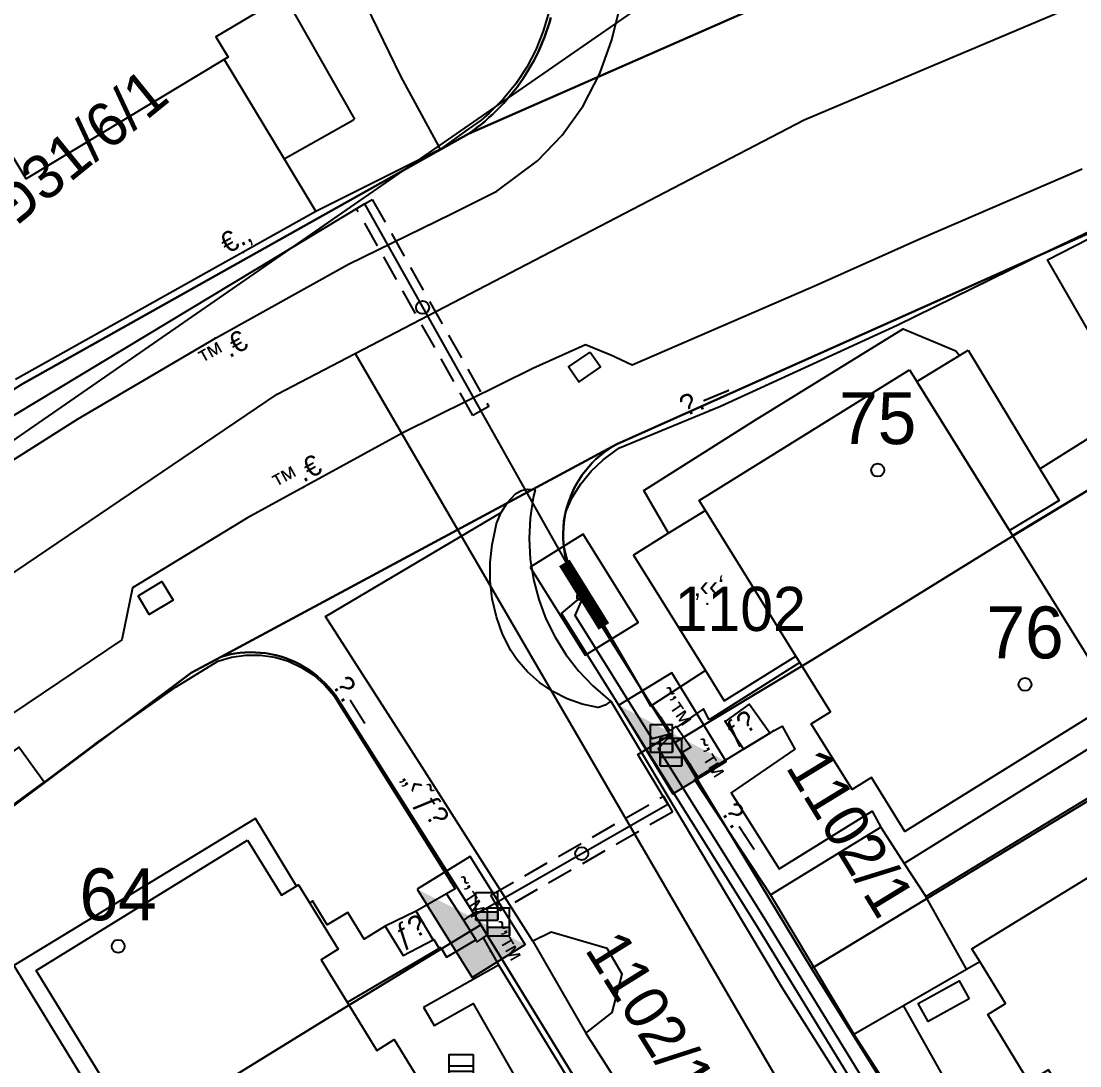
# Model space of a CAD drawing. Header units: metres. Extents: x 218299 to 220222, y 572714 to 574340.
# Drawn here: x 218980.35 to 219021.11, y 573298.95 to 573339.17 of the extents above; entities that cross this region are included whole.
import ezdxf
from ezdxf.enums import TextEntityAlignment as Align

# ---------------------------------------------------------------- set-up
doc = ezdxf.new("R2010")
doc.units = ezdxf.units.M
doc.header["$MEASUREMENT"] = 0
doc.linetypes.add('DASH15', pattern=[1.5, 1, -0.5])
for name, color, linetype in [('1602', 44, 'Continuous'), ('1603', 44, 'Continuous'), ('6011', 10, 'Continuous'), ('6091', 102, 'CABLEUNDEXIST03'), ('6151', 102, 'CABLEUNDEXIST03'), ('6241', 7, 'Continuous'), ('6261', 7, 'Continuous'), ('6701', 7, 'DASH15'), ('6916', 7, 'Continuous'), ('A_POINTS', 2, 'Continuous'), ('M2200', 253, 'Continuous'), ('M2207', 253, 'Continuous'), ('M2211', 253, 'Continuous'), ('M2401', 7, 'Continuous'), ('M2404', 7, 'Continuous'), ('M2407', 253, 'Continuous'), ('M2408', 253, 'Continuous'), ('M2412', 253, 'Continuous'), ('M2420', 253, 'Continuous'), ('M2601', 253, 'Continuous'), ('M2602', 253, 'Continuous'), ('M2605', 253, 'Continuous'), ('M2612', 253, 'Continuous'), ('M5203', 253, 'Continuous'), ('M5235', 253, 'Continuous'), ('M5250', 253, 'Continuous')]:
    doc.layers.add(name, color=color, linetype=linetype)
doc.styles.add('HEBTXT', font='HEBTXT')
doc.styles.add('MAVAT_HEBTXT', font='HEBTXT')
doc.linetypes.add('CABLEUNDEXIST03', pattern='A,3.5,[222,elecad.shx,S=0.01,R=0,X=0,Y=0],1.5', length=5)

# ---------------------------------------------------------------- blocks, each defined once
blk = doc.blocks.new('6261')
blk.add_lwpolyline([(-2, -1.2), (2, -1.2), (2, 1.2), (-2, 1.2)], close=True)
at = {"color": 0}
blk.add_solid([(2, 1.2), (-2, -1.2), (2, -1.2)], dxfattribs=at)
at = {"color": 0, "style": 'HEBTXT'}
blk.add_attdef('PIL_NAME', (2.689, 2.418), '', height=1.7, dxfattribs=at)
at = {"style": 'HEBTXT'}
blk.add_attdef('CAMUT_MONIM', (2.489, 0.218), '', height=1.7, dxfattribs=at)
at = {"color": 0, "style": 'HEBTXT', "flags": 1}
for tag, p in [('TYPE', (2.585, -1.773)), ('MAP_TYPE', (2.689, -3.782))]:
    blk.add_attdef(tag, p, '', height=1.7, dxfattribs=at)
blk = doc.blocks.new('6241')
at = {"color": 0}
blk.add_lwpolyline([(-2, -1.2), (2, -1.2), (2, 1.2), (-2, 1.2)], close=True, dxfattribs=at)
blk.add_lwpolyline([(-2, -1.2), (2, -1.2), (2, 1.2), (-2, 1.2)], close=True, dxfattribs=at)
at = {"color": 0, "const_width": 0.48}
blk.add_lwpolyline([(-1.44, 0), (1.44, 0)], dxfattribs=at)
blk.add_lwpolyline([(-1.44, 0), (1.44, 0)], dxfattribs=at)
at = {"color": 0, "style": 'HEBTXT'}
blk.add_attdef('PIL_NAME', (2.42, 1.776), '', height=1.7, dxfattribs=at)
at = {"color": 0, "style": 'HEBTXT', "flags": 1}
for tag, p in [('TYPE', (2.43, -0.61)), ('MAP_TYPE', (2.423, -2.677))]:
    blk.add_attdef(tag, p, '', height=1.7, dxfattribs=at)
blk = doc.blocks.new('6916')
at = {"layer": 'A_POINTS'}
blk.add_circle((0, 0), 0.25, dxfattribs=at)
at = {"color": 0, "style": 'HEBTXT'}
for tag, p in [('HTCH', (0.006, 3.527)), ('PIPE', (0.049, 1.33))]:
    blk.add_attdef(tag, text='', height=1.7, dxfattribs=at).set_placement(p, align=Align.MIDDLE_CENTER)
blk = doc.blocks.new('1603')
at = {"layer": 'A_POINTS'}
blk.add_circle((0, 0), 0.25, dxfattribs=at)
at = {"color": 0, "style": 'HEBTXT'}
blk.add_attdef('PARCEL_NUM', text='', height=2, dxfattribs=at).set_placement((0, 1), align=Align.CENTER)
at = {"color": 0, "style": 'HEBTXT', "flags": 1}
blk.add_attdef('LOT_NUM', text='', height=2, dxfattribs=at).set_placement((0, -2.5), align=Align.CENTER)
blk = doc.blocks.new('M2404')
blk.add_circle((0, 0), 0.025)
at = {"style": 'MAVAT_HEBTXT'}
blk.add_attdef('NAME', text='', height=0.8, dxfattribs=at).set_placement((0, 1.592), align=Align.MIDDLE)
blk = doc.blocks.new('M2408')
blk.add_circle((0, 0), 0.025)
at = {"style": 'MAVAT_HEBTXT'}
blk.add_attdef('NAME', text='', height=0.8, dxfattribs=at).set_placement((0, 1.592), align=Align.MIDDLE)
blk = doc.blocks.new('M2602')
blk.add_circle((0, 0), 0.025)
at = {"style": 'MAVAT_HEBTXT'}
blk.add_attdef('NAME', text='', height=0.8, dxfattribs=at).set_placement((0, 1.592), align=Align.MIDDLE)
blk = doc.blocks.new('M2605')
blk.add_circle((0, 0), 0.025)
at = {"style": 'MAVAT_HEBTXT'}
blk.add_attdef('NAME', text='', height=0.8, dxfattribs=at).set_placement((0, 1.592), align=Align.MIDDLE)
blk = doc.blocks.new('M2612')
blk.add_circle((0, 0), 0.025)
at = {"style": 'MAVAT_HEBTXT'}
blk.add_attdef('NAME', text='', height=0.8, dxfattribs=at).set_placement((0, 1.592), align=Align.MIDDLE)
blk = doc.blocks.new('M2207')
blk.add_circle((0, 0), 0.025)
at = {"style": 'MAVAT_HEBTXT'}
blk.add_attdef('NAME', text='', height=0.8, dxfattribs=at).set_placement((0, 1.592), align=Align.MIDDLE)
blk = doc.blocks.new('M2412')
blk.add_circle((0, 0), 0.025)
at = {"style": 'MAVAT_HEBTXT'}
blk.add_attdef('NAME', text='', height=0.8, dxfattribs=at).set_placement((0, 1.592), align=Align.MIDDLE)
blk = doc.blocks.new('M5250')
blk.add_circle((0, 0), 0.025)
at = {"style": 'MAVAT_HEBTXT'}
blk.add_attdef('NAME', text='', height=0.8, dxfattribs=at).set_placement((0, 1.25), align=Align.MIDDLE)
blk = doc.blocks.new('M5203')
for points in [[(1.54, -1.47), (-1.54, -1.47), (-1.54, 1.47), (1.54, 1.47)], [(1.54, 1.47), (1.54, -1.47)], [(-1.54, 0), (1.54, 0)], [(-1.54, -0.66), (1.54, -0.66)]]:
    blk.add_lwpolyline(points)
at = {"style": 'MAVAT_HEBTXT', "flags": 1}
for tag, p in [('MARK', (0, 3.2)), ('HEIGHT', (0, -3.3)), ('NAME', (0, -5.87))]:
    blk.add_attdef(tag, text='', height=0.8, dxfattribs=at).set_placement(p, align=Align.MIDDLE)
blk = doc.blocks.new('*U89')
at = {"linetype": 'Continuous'}
for p, q in [((-0.845, 0), (-0.845, -0.663)), ((0.845, 0), (0.845, -0.663))]:
    blk.add_line(p, q, dxfattribs=at)
blk.add_solid([(-0.845, 0), (-0.845, -0.663), (0.845, -0.663)], dxfattribs=at)
at = {"linetype": 'Continuous', "extrusion": (0, 0, -1)}
blk.add_solid([(0.845, 0), (-0.845, 0), (-0.845, -0.663)], dxfattribs=at)
blk = doc.blocks.new('M5235')
for points in [[(-0.845, 1.471), (0.845, 1.471)], [(-0.845, -0.663), (-0.845, 1.471)], [(0.845, -0.663), (0.845, 1.471)], [(-0.845, 0), (0.845, 0)], [(-0.845, -0.663), (0.845, -0.663)]]:
    blk.add_lwpolyline(points)
at = {"linetype": 'Continuous'}
blk.add_blockref('*U89', (0, 0), dxfattribs=at)
at = {"style": 'MAVAT_HEBTXT', "flags": 1}
for tag, p in [('MARK', (0, 2.721)), ('HEIGHT', (0, -1.915)), ('NAME', (0, -4.483))]:
    blk.add_attdef(tag, text='', height=0.8, dxfattribs=at).set_placement(p, align=Align.MIDDLE)
blk = doc.blocks.new('111')
at = {"layer": 'M2200'}
for points in [[(218990.484, 573340.15, 571.021), (218987.849, 573338.565, 571.44), (218988.319, 573337.784, 571.44), (218988.169, 573337.694, 571.435), (218980.537, 573333.104, 571.2), (218972.29, 573346.816, 571.44), (218980.057, 573351.488, 571.44), (218980.489, 573350.771, 571.44), (218982.472, 573351.963, 571.2), (218983.61, 573351.654, 571.2), (218983.977, 573351.04, 571.19)], [(219014.558, 573325.75, 572.16), (219014.84, 573325.296, 572.16), (219018.401, 573319.558, 572.16), (219018.517, 573319.371, 572.16), (219022.471, 573313.001, 572.16), (219014.372, 573307.974, 572.04), (219013.085, 573310.047, 572.04), (219012.341, 573309.585, 571.8), (219010.771, 573312.115, 571.8), (219011.511, 573312.575, 572.04), (219010.332, 573314.474, 572.04), (219010.182, 573314.716, 572.04), (219006.696, 573320.332, 572.04), (219006.455, 573320.721, 572.04)], [(219025.184, 573308.495, 572.88), (219029.154, 573302.013, 572.88), (219032.972, 573295.779, 572.88), (219024.814, 573290.783, 572.76), (219024.814, 573290.783, 572.76), (219023.508, 573292.916, 572.76), (219022.803, 573292.484, 572.64), (219021.291, 573294.951, 572.64), (219021.994, 573295.381, 572.76), (219020.943, 573297.098, 572.76), (219019.906, 573298.79, 572.76), (219019.153, 573298.329, 572.52), (219017.565, 573300.922, 572.28), (219018.253, 573301.343, 572.76), (219017.26, 573302.964, 572.944), (219016.958, 573303.456, 573)], [(218989.068, 573307.632, 572.205), (218990.37, 573305.515, 572.205), (218991.031, 573305.921, 571.905), (218992.557, 573303.439, 571.905), (218991.893, 573303.03, 572.205), (218994.039, 573299.541, 572.205), (218994.713, 573299.956, 571.98), (218996.256, 573297.447, 571.83), (218995.588, 573297.037, 572.28), (218996.913, 573294.882, 572.205), (218988.985, 573290.005, 572.205), (218988.701, 573290.467, 573.03), (218983.99, 573287.569, 572.955), (218980.352, 573293.484, 573.03), (218984.839, 573296.244, 573.105), (218980.918, 573302.619, 572.205)]]:
    blk.add_polyline3d(points, close=True, dxfattribs=at)
at = {"layer": 'M2207'}
for points in [[(219022.721, 573325.047, 570.9), (219019.873, 573329.981, 570.9), (219019.873, 573329.981, 570.9), (219023, 573331.583, 571.14), (219023, 573331.583, 571.14), (219023, 573331.583, 571.14), (219025.585, 573327.081, 571.14), (219025.731, 573326.827, 571.14), (219025.463, 573326.673, 571.14)], [(219016.81, 573326.503, 571.62), (219019.575, 573321.941, 571.62), (219020.316, 573320.718, 571.62), (219018.401, 573319.558, 571.62), (219014.84, 573325.296, 571.62), (219016.473, 573326.297, 571.62), (219016.81, 573326.503, 571.62)], [(219010.182, 573314.716, 571.98), (219006.696, 573320.332, 571.98), (219005.278, 573319.452, 571.857), (219003.932, 573318.617, 571.74), (219006.692, 573314.169, 571.74), (219007.418, 573313.001, 571.74), (219010.182, 573314.716, 571.98)], [(219016.847, 573301.521, 570.9), (219015.278, 573300.651, 570.9), (219014.892, 573301.346, 570.9), (219016.461, 573302.216, 570.9), (219016.847, 573301.521, 570.9)]]:
    blk.add_polyline3d(points, close=True, dxfattribs=at)
at = {"layer": 'M2211'}
blk.add_polyline3d([(218978.251, 573307.703, 570.989), (218981.238, 573309.874, 571.064), (218980.257, 573311.223, 571.214), (218977.271, 573309.052, 571.214)], close=True, dxfattribs=at)
at = {"layer": 'M2401'}
for points in [[(219021.2, 573333.479, 567.994), (219014.952, 573330.781, 567.874), (219010.957, 573328.99, 567.874), (219010.669, 573328.861, 567.874), (219003.876, 573325.923, 567.874), (219003.029, 573326.322, 567.931), (219002.995, 573326.338, 567.934), (219002.078, 573326.707, 567.934), (219000.046, 573325.802, 567.934), (218995.064, 573323.329, 568.054), (218989.058, 573320.05, 568.174), (218984.636, 573317.358, 568.174), (218984.223, 573315.353, 568.294), (218979.98, 573312.484, 568.294)], [(218909.038, 573264.773, 565.684), (218920.172, 573274.122, 566.284), (218927.459, 573280.125, 566.884), (218938.491, 573289.293, 567.409), (218946.8, 573296.264, 568.009), (218953.599, 573301.961, 568.009), (218958.946, 573306.344, 568.309), (218963.981, 573310.583, 568.159), (218968.948, 573314.485, 568.159), (218972.741, 573317.441, 568.174), (218978.258, 573321.157, 568.054), (218982.518, 573323.853, 567.934), (218987.83, 573326.973, 567.934), (218992.949, 573329.819, 567.934), (218996.922, 573331.759, 567.694), (218998.667, 573332.63, 567.682), (219000.23, 573333.792, 567.574), (219001.176, 573334.789, 567.501), (219001.983, 573335.92, 567.455), (219002.625, 573337.153, 567.44), (219003.085, 573338.45, 567.454), (219003.399, 573339.701, 567.398)], [(219000.063, 573320.826, 568.32), (218999.947, 573320.041, 568.315), (218999.91, 573319.249, 568.315), (218999.953, 573318.457, 568.319), (219000.076, 573317.674, 568.328), (219000.277, 573316.906, 568.341), (219000.553, 573316.163, 568.357), (219000.904, 573315.452, 568.378), (219001.323, 573314.78, 568.402), (219001.809, 573314.153, 568.43), (219002.354, 573313.579, 568.461), (219002.955, 573313.062, 568.494), (219003.033, 573313.003, 568.499), (219003.05, 573312.99, 568.5), (219003.05, 573312.99, 568.5), (219002.833, 573312.833, 568.5), (219002.58, 573312.748, 568.5), (219002.556, 573312.744, 568.5), (219001.952, 573312.874, 568.469), (219001.369, 573313.081, 568.444), (219000.817, 573313.362, 568.425), (219000.307, 573313.711, 568.412), (218999.845, 573314.123, 568.406), (218999.439, 573314.591, 568.406), (218999.196, 573314.943, 568.41), (218998.885, 573315.575, 568.41), (218998.649, 573316.238, 568.41), (218998.489, 573316.924, 568.41), (218998.408, 573317.623, 568.41), (218998.407, 573318.327, 568.41), (218998.485, 573319.027, 568.41), (218998.555, 573319.376, 568.41), (218998.654, 573319.825, 568.41), (218998.829, 573320.25, 568.41), (218998.829, 573320.25, 568.41), (218999.076, 573320.639, 568.41), (218999.385, 573320.979, 568.41), (218999.397, 573320.989, 568.41), (218999.607, 573321.107, 568.347), (218999.849, 573321.158, 568.315), (219000.097, 573321.137, 568.316), (219000.135, 573321.127, 568.32), (219000.135, 573321.127, 568.32), (219000.063, 573320.826, 568.32)], [(219000.047, 573303.745, 568.92), (219000.047, 573303.745, 568.92), (219002.087, 573300.206, 568.92), (219003.1, 573300.996, 568.92), (219003.485, 573302.474, 568.92), (219002.913, 573303.469, 568.92), (219000.759, 573304.095, 568.92), (219000.047, 573303.745, 568.92)]]:
    blk.add_polyline3d(points, dxfattribs=at)
at = {"layer": 'M2404'}
for points in [[(219021.2, 573333.479, 567.994), (219014.952, 573330.781, 567.874), (219010.957, 573328.99, 567.874), (219010.669, 573328.861, 567.874), (219003.876, 573325.923, 567.874), (219003.029, 573326.322, 567.931), (219002.995, 573326.338, 567.934), (219002.078, 573326.707, 567.934), (219000.046, 573325.802, 567.934), (218995.064, 573323.329, 568.054), (218989.058, 573320.05, 568.174), (218984.636, 573317.358, 568.174), (218984.223, 573315.353, 568.294), (218979.98, 573312.484, 568.294)], [(218909.038, 573264.773, 565.684), (218920.172, 573274.122, 566.284), (218927.459, 573280.125, 566.884), (218938.491, 573289.293, 567.409), (218946.8, 573296.264, 568.009), (218953.599, 573301.961, 568.009), (218958.946, 573306.344, 568.309), (218963.981, 573310.583, 568.159), (218968.948, 573314.485, 568.159), (218972.741, 573317.441, 568.174), (218978.258, 573321.157, 568.054), (218982.518, 573323.853, 567.934), (218987.83, 573326.973, 567.934), (218992.949, 573329.819, 567.934), (218996.922, 573331.759, 567.694), (218998.667, 573332.63, 567.682), (219000.23, 573333.792, 567.574), (219001.176, 573334.789, 567.501), (219001.983, 573335.92, 567.455), (219002.625, 573337.153, 567.44), (219003.085, 573338.45, 567.454), (219003.399, 573339.701, 567.398)], [(219000.063, 573320.826, 568.32), (218999.947, 573320.041, 568.315), (218999.91, 573319.249, 568.315), (218999.953, 573318.457, 568.319), (219000.076, 573317.674, 568.328), (219000.277, 573316.906, 568.341), (219000.553, 573316.163, 568.357), (219000.904, 573315.452, 568.378), (219001.323, 573314.78, 568.402), (219001.809, 573314.153, 568.43), (219002.354, 573313.579, 568.461), (219002.955, 573313.062, 568.494), (219003.033, 573313.003, 568.499), (219003.05, 573312.99, 568.5), (219003.05, 573312.99, 568.5), (219002.833, 573312.833, 568.5), (219002.58, 573312.748, 568.5), (219002.556, 573312.744, 568.5), (219001.952, 573312.874, 568.469), (219001.369, 573313.081, 568.444), (219000.817, 573313.362, 568.425), (219000.307, 573313.711, 568.412), (218999.845, 573314.123, 568.406), (218999.439, 573314.591, 568.406), (218999.196, 573314.943, 568.41), (218998.885, 573315.575, 568.41), (218998.649, 573316.238, 568.41), (218998.489, 573316.924, 568.41), (218998.408, 573317.623, 568.41), (218998.407, 573318.327, 568.41), (218998.485, 573319.027, 568.41), (218998.555, 573319.376, 568.41), (218998.654, 573319.825, 568.41), (218998.829, 573320.25, 568.41), (218998.829, 573320.25, 568.41), (218999.076, 573320.639, 568.41), (218999.385, 573320.979, 568.41), (218999.397, 573320.989, 568.41), (218999.607, 573321.107, 568.347), (218999.849, 573321.158, 568.315), (219000.097, 573321.137, 568.316), (219000.135, 573321.127, 568.32), (219000.135, 573321.127, 568.32), (219000.063, 573320.826, 568.32)], [(219000.047, 573303.745, 568.92), (219000.047, 573303.745, 568.92), (219002.087, 573300.206, 568.92), (219003.1, 573300.996, 568.92), (219003.485, 573302.474, 568.92), (219002.913, 573303.469, 568.92), (219000.759, 573304.095, 568.92), (219000.047, 573303.745, 568.92)]]:
    blk.add_polyline3d(points, dxfattribs=at)
at = {"layer": 'M2407'}
for points in [[(218990.484, 573340.15, 568.014), (218993.187, 573335.402, 568.014)], [(219005.278, 573319.452, 569.355), (219004.319, 573321.1, 569.355), (219008.587, 573323.792, 569.265), (219014.308, 573327.321, 569.265), (219016.338, 573326.477, 569.265), (219016.473, 573326.297, 569.265)], [(219019.575, 573321.941, 569.265), (219023.091, 573324.142, 569.265)], [(219009.339, 573311.859, 569.355), (219009.655, 573312.022, 569.355), (219010.143, 573311.135, 569.355), (219007.683, 573309.463, 569.355), (219009.535, 573306.536, 569.445), (219013.114, 573308.751, 569.445), (219013.446, 573308.131, 569.445)], [(219023.253, 573310.332, 569.355), (219022.437, 573311.766, 569.355), (219014.352, 573306.741, 569.355)], [(218990.946, 573305.869, 569.624), (218989.366, 573308.466, 569.565), (218980.069, 573302.812, 569.49), (218982.741, 573298.417, 569.49)], [(218994.367, 573304.323, 569.49), (218993.552, 573303.827, 569.565), (218992.926, 573304.857, 569.64), (218992.131, 573304.373, 569.64), (218991.571, 573305.294, 569.64), (218991.459, 573305.226, 569.64)], [(219009.196, 573305.527, 568.86), (219012.406, 573300.171, 569.04)], [(219016.754, 573302.665, 570.165), (219017.26, 573302.964, 570.165)], [(218995.845, 573301.2, 569.49), (218996.247, 573300.494, 569.49), (218997.752, 573301.352, 569.49), (218999.619, 573298.08, 569.49), (218996.654, 573296.389, 569.64), (218996.93, 573295.905, 569.64), (218997.026, 573295.959, 569.64)], [(219016.796, 573296.873, 570.132), (219014.326, 573301.272, 570.123)]]:
    blk.add_polyline3d(points, dxfattribs=at)
at = {"layer": 'M2408'}
for points in [[(218996.489, 573334.249, 567.709), (218991.695, 573331.841, 567.709)], [(219000.047, 573303.745, 568.65), (218995.79, 573310.449, 568.47), (218992.06, 573316.243, 568.153), (218998.829, 573320.25, 568.021)], [(219003.05, 573312.99, 568.38), (219009.646, 573301.955, 568.83), (219016.958, 573290.384, 569.28), (219022.395, 573281.313, 569.55), (219024.461, 573278.135, 569.753), (219028.169, 573272.419, 570.203), (219031.786, 573266.215, 570.353)], [(219002.087, 573300.206, 568.891), (219008.373, 573290.37, 569.303), (219010.679, 573286.389, 569.528)]]:
    blk.add_polyline3d(points, dxfattribs=at)
at = {"layer": 'M2412'}
for points in [[(219009.174, 573311.757, 569.34), (219008.382, 573312.871, 569.34), (219007.454, 573312.211, 568.74), (219008.165, 573311.137, 568.74)], [(218994.367, 573304.323, 569.452), (218995.057, 573303.19, 569.452), (218996.207, 573303.802, 568.552), (218995.551, 573304.907, 568.552)]]:
    blk.add_polyline3d(points, close=True, dxfattribs=at)
at = {"layer": 'M2420', "linetype": 'Continuous', "lineweight": -3}
for points in [[(218993.206, 573326.375), (219010.5, 573335.38), (219045.09, 573350)], [(218941.816, 573288.779), (218976.91, 573315.81), (218990.2, 573324.81), (218993.206, 573326.375)]]:
    blk.add_lwpolyline(points, dxfattribs=at)
at = {"layer": 'M2420', "lineweight": -3, "flags": 128}
blk.add_lwpolyline([(218993.206, 573326.375), (219061.09, 573209.62)], dxfattribs=at)
at = {"layer": 'M2601'}
for points in [[(218994.978, 573337.032, 568.777), (218993.633, 573339.808, 568.777), (218993.913, 573341.663, 568.702), (218997.198, 573343.815, 568.702), (218996.08, 573345.627, 568.627), (218995.99, 573345.558, 568.627)], [(218996.501, 573303.503, 570.465), (218996.444, 573303.47, 570.467), (218992.906, 573301.384, 570.615)]]:
    blk.add_polyline3d(points, dxfattribs=at)
at = {"layer": 'M2602'}
for points in [[(218988.169, 573337.694, 568.852), (218990.474, 573333.869, 568.754), (218991.695, 573331.841, 568.702), (218991.695, 573331.841, 568.702), (218980.124, 573325.378, 568.702)], [(218997.553, 573335.013, 568.102), (218996.489, 573334.249, 568.102), (218996.489, 573334.249, 568.102), (218994.978, 573337.032, 568.252), (218994.978, 573337.032, 568.252)], [(218990.474, 573333.869, 568.702), (218993.149, 573335.38, 568.775), (218993.187, 573335.402, 568.776)], [(219018.517, 573319.371, 570.99), (219022.912, 573322.008, 571.044), (219024.599, 573323.019, 571.065), (219026.972, 573324.466, 571.065), (219027.103, 573324.239, 571.065)], [(219010.332, 573314.474, 570.99), (219006.845, 573312.273, 570.99), (219006.845, 573312.273, 570.99)], [(219006.845, 573312.273, 570.015), (219006.617, 573312.696, 569.94), (219005.594, 573311.984, 569.94)], [(219005.334, 573311.845, 570.24), (219005.572, 573312.015, 570.24), (219005.594, 573311.984, 570.237), (219006.135, 573311.22, 570.165), (219005.806, 573311.014, 570.165)], [(218997.804, 573304.854, 570.165), (218997.382, 573304.562, 570.165), (218997.382, 573304.562, 570.165), (218997.849, 573303.804, 570.165), (218997.902, 573303.718, 570.165), (218998.132, 573303.872, 570.165), (218998.266, 573303.963, 570.165)], [(218996.501, 573303.503, 569.865), (218996.501, 573303.503, 569.865), (218996.724, 573303.131, 569.865), (218997.849, 573303.804, 569.865)], [(218995.845, 573301.2, 570.465), (218998.723, 573302.842, 570.39), (218998.723, 573302.842, 570.39), (218998.723, 573302.842, 570.39)]]:
    blk.add_polyline3d(points, dxfattribs=at)
at = {"layer": 'M2605'}
for points in [[(218992.387, 573352.645, 567.352), (218992.387, 573352.645, 567.352), (218993.41, 573353.26, 567.352), (218993.535, 573353.335, 567.352), (218994.741, 573352.956, 567.352), (218996.424, 573350.046, 567.652), (218999.549, 573344.776, 567.727), (219000.7, 573342.558, 567.802), (219000.808, 573341.803, 567.872), (219000.838, 573341.04, 567.933), (219000.788, 573340.278, 567.984), (219000.659, 573339.524, 568.025), (219000.452, 573338.788, 568.056), (219000.171, 573338.076, 568.076), (218999.817, 573337.397, 568.085), (218999.395, 573336.757, 568.082), (218998.91, 573336.165, 568.069), (218998.366, 573335.627, 568.044), (218998.058, 573335.366, 568.027), (218997.553, 573335.013, 568.027), (218997.553, 573335.013, 568.027)], [(219006.692, 573314.169, 569.49), (219004.649, 573312.84, 569.49), (219004.589, 573312.801, 569.49), (219004.09, 573313.677, 569.49), (219003.528, 573314.663, 569.49), (219001.865, 573317.489, 569.34), (219001.591, 573317.928, 569.34), (219001.388, 573318.404, 569.34), (219001.262, 573318.906, 569.34), (219001.213, 573319.421, 569.34), (219001.245, 573319.937, 569.34), (219001.305, 573320.255, 569.34), (219001.567, 573320.828, 569.34), (219001.899, 573321.363, 569.34), (219002.296, 573321.851, 569.34), (219002.752, 573322.285, 569.34), (219003.259, 573322.659, 569.34), (219003.392, 573322.741, 569.34), (219007.275, 573324.351, 569.34), (219014.079, 573327.473, 569.34), (219019.875, 573330.316, 569.64), (219022.87, 573331.741, 569.64), (219023, 573331.583, 569.64)], [(219018.035, 573297.639, 570.165), (219018.035, 573297.639, 570.165), (219016.796, 573296.873, 570.132), (219016.564, 573296.73, 570.126), (219015.225, 573295.902, 570.091), (219015.181, 573295.875, 570.09), (219015.181, 573295.875, 570.09), (219012.406, 573300.171, 570.09), (219012.406, 573300.171, 570.09), (219012.406, 573300.171, 570.09), (219014.326, 573301.272, 570.123), (219016.754, 573302.665, 570.165), (219015.182, 573305.468, 570.165), (219015.182, 573305.468, 570.165), (219022.308, 573309.788, 570.09), (219023.253, 573310.332, 570.09), (219024.96, 573311.316, 570.09), (219025.87, 573311.84, 570.09), (219029.433, 573313.893, 570.09), (219032.427, 573315.788, 570.09), (219032.427, 573315.788, 570.09), (219034.97, 573311.509, 570.24)], [(218983.187, 573311.338, 569.34), (218986.316, 573313.54, 569.49), (218987.918, 573314.527, 569.49), (218988.452, 573314.684, 569.49), (218989.003, 573314.763, 569.49), (218989.559, 573314.762, 569.49), (218989.559, 573314.762, 569.49), (218990.109, 573314.682, 569.49), (218990.642, 573314.523, 569.49), (218991.147, 573314.29, 569.49), (218991.614, 573313.987, 569.49), (218992.032, 573313.62, 569.49), (218992.384, 573313.21, 569.49), (218997.061, 573305.761, 569.49), (218996.719, 573305.568, 569.49), (218995.551, 573304.907, 569.49), (218994.367, 573304.323, 569.49)], [(219009.339, 573311.859, 569.34), (219009.339, 573311.859, 569.34), (219009.174, 573311.757, 569.34), (219008.165, 573311.137, 569.34), (219006.407, 573310.058, 569.34), (219006.277, 573309.978, 569.34), (219009.196, 573305.527, 569.415), (219009.196, 573305.527, 569.415), (219009.196, 573305.527, 569.415), (219013.446, 573308.131, 569.49), (219013.446, 573308.131, 569.49), (219014.352, 573306.741, 569.49), (219015.182, 573305.468, 569.49)], [(218983.187, 573311.338, 569.34), (218981.238, 573309.874, 569.34)], [(218995.057, 573303.19, 569.49), (218996.207, 573303.802, 569.49), (218996.232, 573303.817, 569.49), (218996.444, 573303.47, 569.49)], [(218998.723, 573302.842, 569.49), (219001.299, 573298.632, 569.49)]]:
    blk.add_polyline3d(points, dxfattribs=at)
at = {"layer": 'M2612'}
for points in [[(219004.649, 573312.84, 569.902), (219005.334, 573311.845, 569.94)], [(219005.806, 573311.014, 569.94), (219006.407, 573310.058, 569.902)], [(218996.719, 573305.568, 569.865), (218997.382, 573304.562, 569.865)], [(218998.132, 573303.872, 570.015), (218998.723, 573302.842, 570.015)]]:
    blk.add_polyline3d(points, dxfattribs=at)
at = {"layer": 'M5250'}
for points in [[(219002.254, 573326.434, 567.907), (219002.509, 573326.068, 567.931), (219002.649, 573325.866, 567.931), (219001.823, 573325.29, 567.931), (219001.67, 573325.51, 567.931), (219001.428, 573325.858, 567.931), (219002.254, 573326.434, 567.907)], [(218984.849, 573317.047, 568.153), (218985.768, 573317.595, 568.153), (218986.196, 573316.878, 568.153), (218985.276, 573316.33, 568.153), (218984.849, 573317.047, 568.153)]]:
    blk.add_polyline3d(points, dxfattribs=at)
at = {"layer": 'M2207'}
ref = blk.add_blockref('M2207', (219006.768, 573316.733), dxfattribs=dict(at, xscale=0.5, yscale=0.5, zscale=0.5))
ref.add_attrib('NAME', '„‹‹‘', dxfattribs={"layer": '0', "height": 0.8, "style": 'MAVAT_HEBTXT'}).set_placement((219006.768, 573317.358), align=Align.MIDDLE)
at = {"layer": 'M2404'}
ref = blk.add_blockref('M2404', (218987.83, 573326.973), dxfattribs=dict(at, xscale=0.5, yscale=0.5, zscale=0.5))
ref.add_attrib('NAME', '™.€', dxfattribs={"layer": '0', "height": 0.8, "rotation": 29.0705, "style": 'MAVAT_HEBTXT'}).set_placement((218988.097, 573326.492), align=Align.MIDDLE)
ref = blk.add_blockref('M2404', (218991.206, 573321.223), dxfattribs=dict(at, xscale=0.5, yscale=0.5, zscale=0.5))
ref.add_attrib('NAME', '™.€', dxfattribs={"layer": '0', "height": 0.8, "rotation": 28.6289, "style": 'MAVAT_HEBTXT'}).set_placement((218990.943, 573321.706), align=Align.MIDDLE)
at = {"layer": 'M2408'}
ref = blk.add_blockref('M2408', (218996.431, 573309.439), dxfattribs=dict(at, xscale=0.5, yscale=0.5, zscale=0.5))
ref.add_attrib('NAME', '„‹˜ƒ\x8e', dxfattribs={"layer": '0', "height": 0.8, "rotation": 302.416, "style": 'MAVAT_HEBTXT'}).set_placement((218995.848, 573309.209), align=Align.MIDDLE)
at = {"layer": 'M2412'}
ref = blk.add_blockref('M2412', (219007.468, 573312.221), dxfattribs=dict(at, xscale=0.5, yscale=0.5, zscale=0.5))
ref.add_attrib('NAME', 'ƒ\x8e', dxfattribs={"layer": '0', "height": 0.8, "rotation": 35.4182, "style": 'MAVAT_HEBTXT'}).set_placement((219008.083, 573311.936), align=Align.MIDDLE)
ref = blk.add_blockref('M2412', (218996.198, 573303.797), dxfattribs=dict(at, xscale=0.5, yscale=0.5, zscale=0.5))
ref.add_attrib('NAME', 'ƒ\x8e', dxfattribs={"layer": '0', "height": 0.8, "rotation": 28.0064, "style": 'MAVAT_HEBTXT'}).set_placement((218995.364, 573304.1), align=Align.MIDDLE)
at = {"layer": 'M2602'}
ref = blk.add_blockref('M2602', (218988.893, 573330.276), dxfattribs=dict(at, xscale=0.5, yscale=0.5, zscale=0.5))
ref.add_attrib('NAME', '€.‚', dxfattribs={"layer": '0', "height": 0.8, "rotation": 29.1848, "style": 'MAVAT_HEBTXT'}).set_placement((218988.625, 573330.756), align=Align.MIDDLE)
at = {"layer": 'M2605'}
ref = blk.add_blockref('M2605', (219006.868, 573324.182), dxfattribs=dict(at, xscale=0.5, yscale=0.5, zscale=0.5))
ref.add_attrib('NAME', '\x9a.—', dxfattribs={"layer": '0', "height": 0.8, "rotation": 22.5278, "style": 'MAVAT_HEBTXT'}).set_placement((219006.657, 573324.69), align=Align.MIDDLE)
ref = blk.add_blockref('M2605', (218992.689, 573312.723), dxfattribs=dict(at, xscale=0.5, yscale=0.5, zscale=0.5))
ref.add_attrib('NAME', '\x9a.—', dxfattribs={"layer": '0', "height": 0.8, "rotation": 302.1276, "style": 'MAVAT_HEBTXT'}).set_placement((218993.155, 573313.016), align=Align.MIDDLE)
ref = blk.add_blockref('M2605', (219007.672, 573307.85), dxfattribs=dict(at, xscale=0.5, yscale=0.5, zscale=0.5))
ref.add_attrib('NAME', '\x9a.—', dxfattribs={"layer": '0', "height": 0.8, "rotation": 303.2514, "style": 'MAVAT_HEBTXT'}).set_placement((219008.132, 573308.152), align=Align.MIDDLE)
at = {"layer": 'M2612'}
ref = blk.add_blockref('M2612', (219004.991, 573312.343), dxfattribs=dict(at, xscale=0.5, yscale=0.5, zscale=0.5))
ref.add_attrib('NAME', '˜’™', dxfattribs={"layer": '0', "height": 0.8, "rotation": 304.5643, "style": 'MAVAT_HEBTXT'}).set_placement((219005.444, 573312.655), align=Align.MIDDLE)
ref = blk.add_blockref('M2612', (219006.107, 573310.536), dxfattribs=dict(at, xscale=0.5, yscale=0.5, zscale=0.5))
ref.add_attrib('NAME', '˜’™', dxfattribs={"layer": '0', "height": 0.8, "rotation": 302.1537, "style": 'MAVAT_HEBTXT'}).set_placement((219006.717, 573310.673), align=Align.MIDDLE)
ref = blk.add_blockref('M2612', (218997.051, 573305.065), dxfattribs=dict(at, xscale=0.5, yscale=0.5, zscale=0.5))
ref.add_attrib('NAME', '˜’™', dxfattribs={"layer": '0', "height": 0.8, "rotation": 303.4181, "style": 'MAVAT_HEBTXT'}).set_placement((218997.51, 573305.368), align=Align.MIDDLE)
ref = blk.add_blockref('M2612', (218998.427, 573303.357), dxfattribs=dict(at, xscale=0.5, yscale=0.5, zscale=0.5))
ref.add_attrib('NAME', '˜’™', dxfattribs={"layer": '0', "height": 0.8, "rotation": 299.8556, "style": 'MAVAT_HEBTXT'}).set_placement((218998.904, 573303.631), align=Align.MIDDLE)
at = {"layer": 'M5203', "xscale": 0.3, "yscale": 0.3, "zscale": 0.3}
blk.add_blockref('M5203', (218997.286, 573298.943, 569.531), dxfattribs=at)
at = {"layer": 'M5235', "xscale": 0.5, "yscale": 0.5, "zscale": 0.5}
for p in [(219005.008, 573311.358, 568.605), (219005.37, 573310.827, 568.605), (218998.275, 573304.881, 568.785), (218998.723, 573304.289, 568.785)]:
    blk.add_blockref('M5235', p, dxfattribs=at)
at = {"layer": 'M5250', "xscale": 0.5, "yscale": 0.5, "zscale": 0.5}
for p in [(219001.824, 573325.29, 567.931), (218985.795, 573316.639, 568.153)]:
    blk.add_blockref('M5250', p, dxfattribs=at)

msp = doc.modelspace()

# ---------------------------------------------------------------- linework, layer by layer
at = {"layer": '1602'}
for points in [[(219151.768, 573388.703), (219133.406, 573380.551), (219114.17, 573372.088), (219097.474, 573364.783), (219097.446, 573364.771), (219077.696, 573355.901), (219057.636, 573346.491), (219044.016, 573340.631), (219039.706, 573339.131), (219022.866, 573331.641), (219003.286, 573322.891), (218988.044, 573314.698), (218986.896, 573314.081), (218970.386, 573301.731), (218953.28, 573287.598), (218939.506, 573276.061), (218923.796, 573262.781), (218906.986, 573248.861), (218906.967, 573248.845), (218894.406, 573238.331), (218872.996, 573220.501)], [(218910.456, 573268.911), (218918.246, 573275.391), (218925.666, 573281.621), (218933.626, 573288.261), (218941.076, 573294.541), (218948.886, 573301.101), (218956.336, 573307.321), (218964.266, 573313.701), (218972.276, 573320.051), (218980.336, 573325.171), (218997.576, 573334.841), (219020.756, 573345.021), (219024.836, 573346.861)], [(219020.756, 573345.021), (218997.576, 573334.841), (218997.7391, 573334.9567), (218997.8993, 573335.0765), (218998.0564, 573335.2002), (218998.2104, 573335.3279), (218998.3611, 573335.4593), (218998.5085, 573335.5945), (218998.6525, 573335.7333), (218998.793, 573335.8756), (218998.9298, 573336.0215), (218999.063, 573336.1707), (218999.1924, 573336.3232), (218999.318, 573336.4788), (218999.4396, 573336.6376), (218999.5572, 573336.7993), (218999.6707, 573336.964), (218999.7801, 573337.1314), (218999.8853, 573337.3015), (218999.9862, 573337.4742), (219000.0827, 573337.6494), (219000.1748, 573337.8269), (219000.2625, 573338.0067), (219000.3456, 573338.1886), (219000.4242, 573338.3725), (219000.4981, 573338.5583), (219000.5674, 573338.7459), (219000.6319, 573338.9352), (219000.6918, 573339.126), (219000.7468, 573339.3183)], [(219000.7468, 573339.3183), (219000.6918, 573339.126), (219000.6319, 573338.9352), (219000.5674, 573338.7459), (219000.4981, 573338.5583), (219000.4242, 573338.3725), (219000.3456, 573338.1886), (219000.2625, 573338.0067), (219000.1748, 573337.8269), (219000.0827, 573337.6494), (218999.9862, 573337.4742), (218999.8853, 573337.3015), (218999.7801, 573337.1314), (218999.6707, 573336.964), (218999.5572, 573336.7993), (218999.4396, 573336.6376), (218999.318, 573336.4788), (218999.1924, 573336.3232), (218999.063, 573336.1707), (218998.9298, 573336.0215), (218998.793, 573335.8756), (218998.6525, 573335.7333), (218998.5085, 573335.5945), (218998.3611, 573335.4593), (218998.2104, 573335.3279), (218998.0564, 573335.2002), (218997.8993, 573335.0765), (218997.7391, 573334.9567), (218997.576, 573334.841), (218980.336, 573325.171)], [(219027.116, 573324.571), (219018.126, 573319.101), (219010.826, 573314.591), (219005.516, 573311.401), (219001.696, 573317.491), (219001.5868, 573317.7094), (219001.5074, 573317.8929), (219001.4373, 573318.0802), (219001.3767, 573318.2708), (219001.3256, 573318.4641), (219001.2843, 573318.6598), (219001.2528, 573318.8573), (219001.2313, 573319.0561), (219001.2196, 573319.2557), (219001.218, 573319.4557), (219001.2264, 573319.6555), (219001.2447, 573319.8547), (219001.273, 573320.0526), (219001.3111, 573320.2489), (219001.359, 573320.4431), (219001.4166, 573320.6346), (219001.4836, 573320.823), (219001.56, 573321.0078), (219001.6455, 573321.1886), (219001.74, 573321.3649), (219001.8431, 573321.5362), (219001.9547, 573321.7022), (219002.0744, 573321.8624), (219002.202, 573322.0163), (219002.3371, 573322.1638), (219002.4794, 573322.3043), (219002.6286, 573322.4375), (219002.7842, 573322.563), (219002.946, 573322.6807), (219003.1133, 573322.7901), (219003.286, 573322.891), (219022.866, 573331.641)], [(219003.206, 573295.971), (218998.046, 573304.371), (218992.436, 573313.231), (218992.314, 573313.3895), (218992.1842, 573313.5416), (218992.047, 573313.6871), (218991.9027, 573313.8255), (218991.7517, 573313.9566), (218991.5942, 573314.0799), (218991.4309, 573314.1952), (218991.2619, 573314.3023), (218991.0879, 573314.4007), (218990.9091, 573314.4903), (218990.726, 573314.5709), (218990.5392, 573314.6422), (218990.349, 573314.7041), (218990.156, 573314.7564), (218989.9606, 573314.799), (218989.7634, 573314.8318), (218989.5647, 573314.8546), (218989.3651, 573314.8675), (218989.1652, 573314.8705), (218988.9653, 573314.8634), (218988.7661, 573314.8464), (218988.5679, 573314.8194), (218988.3714, 573314.7825), (218988.044, 573314.698), (219003.286, 573322.891), (219003.1133, 573322.7901), (219002.946, 573322.6807), (219002.7842, 573322.563), (219002.6286, 573322.4375), (219002.4794, 573322.3043), (219002.3371, 573322.1638), (219002.202, 573322.0163), (219002.0744, 573321.8624), (219001.9547, 573321.7022), (219001.8431, 573321.5362), (219001.74, 573321.3649), (219001.6455, 573321.1886), (219001.56, 573321.0078), (219001.4836, 573320.823), (219001.4166, 573320.6346), (219001.359, 573320.4431), (219001.3111, 573320.2489), (219001.273, 573320.0526), (219001.2447, 573319.8547), (219001.2264, 573319.6555), (219001.218, 573319.4557), (219001.2196, 573319.2557), (219001.2313, 573319.0561), (219001.2528, 573318.8573), (219001.2843, 573318.6598), (219001.3256, 573318.4641), (219001.3767, 573318.2708), (219001.4373, 573318.0802), (219001.5074, 573317.8929), (219001.5868, 573317.7094), (219001.696, 573317.491), (219005.516, 573311.401), (219010.776, 573302.691), (219016.086, 573294.211)], [(218970.386, 573301.731), (218986.896, 573314.081), (218988.044, 573314.698), (218988.3714, 573314.7825), (218988.5679, 573314.8194), (218988.7661, 573314.8464), (218988.9653, 573314.8634), (218989.1652, 573314.8705), (218989.3651, 573314.8675), (218989.5647, 573314.8546), (218989.7634, 573314.8318), (218989.9606, 573314.799), (218990.156, 573314.7564), (218990.349, 573314.7041), (218990.5392, 573314.6422), (218990.726, 573314.5709), (218990.9091, 573314.4903), (218991.0879, 573314.4007), (218991.2619, 573314.3023), (218991.4309, 573314.1952), (218991.5942, 573314.0799), (218991.7517, 573313.9566), (218991.9027, 573313.8255), (218992.047, 573313.6871), (218992.1842, 573313.5416), (218992.314, 573313.3895), (218992.436, 573313.231), (218998.046, 573304.371), (218992.586, 573301.051), (218985.266, 573296.531)]]:
    msp.add_lwpolyline(points, dxfattribs=at)
for points in [[(219005.516, 573311.401), (219010.826, 573314.591), (219018.126, 573319.101), (219027.116, 573324.571), (219029.796, 573320.251), (219032.496, 573315.851), (219010.776, 573302.691)], [(219021.336, 573297.471), (219016.086, 573294.211), (219010.776, 573302.691), (219032.496, 573315.851), (219035.116, 573311.541), (219037.516, 573307.641), (219028.636, 573301.961)], [(218976.716, 573291.261), (218985.266, 573296.531), (218992.586, 573301.051), (218998.046, 573304.371), (219003.206, 573295.971), (218981.916, 573282.791)]]:
    msp.add_lwpolyline(points, close=True, dxfattribs=at)
at = {"layer": '6011'}
msp.add_lwpolyline([(219013.3134, 573346.0718), (218952.2833, 573303.8429), (218902.223, 573265.6988), (218854.6979, 573219.7352), (218813.7872, 573260.3922), (218744.573, 573214.53), (218663.4418, 573189.6406)], dxfattribs=at)
at = {"layer": '6091'}
msp.add_lwpolyline([(218848.248, 573218.4467), (218848.2478, 573218.4299), (218848.4722, 573218.4397), (218848.4722, 573218.6957), (218848.503, 573218.6976), (218849.2222, 573218.8858), (218860.7524, 573227.636), (218868.2215, 573233.4214), (218876.8759, 573240.4208), (218894.9807, 573255.5794), (218910.4909, 573268.3191), (218925.7481, 573280.9316), (218941.4869, 573293.8529), (218958.1144, 573307.8257), (218975.0607, 573320.9872), (218993.5617, 573332.1366), (218999.7826, 573321.0713), (219001.8835, 573317.3398), (219001.9268, 573317.2173), (219001.7583, 573317.2171), (219001.7496, 573316.9408), (219001.8493, 573316.9375), (219001.8493, 573316.9698)], dxfattribs=at)
at = {"layer": '6151'}
for points in [[(219036.6545, 573260.6721), (219035.6556, 573260.3258), (219021.2716, 573283.776), (219008.6087, 573304.4431), (219001.154, 573316.3665), (219001.7235, 573316.8398), (219001.7778, 573316.8952), (219002.1307, 573316.901), (219002.1293, 573316.9698)], [(219005.4247, 573311.7477), (219004.6462, 573311.5355), (219001.6784, 573316.2822), (219001.9172, 573316.8398), (219001.9345, 573316.8766), (219002.1992, 573316.8801), (219002.1993, 573316.9698)], [(218997.6782, 573304.6814), (219005.2534, 573309.0216), (219004.0967, 573310.9344), (219005.4247, 573311.7477)], [(219005.4247, 573311.7477), (219004.8783, 573311.1642), (219008.9488, 573304.6536), (219015.1027, 573294.6099), (219015.7197, 573294.8262)]]:
    msp.add_lwpolyline(points, dxfattribs=at)
at = {"layer": '6701'}
for points in [[(218993.257, 573331.965), (218993.867, 573332.308), (218998.35, 573324.334), (218997.74, 573323.991)], [(219005.079, 573309.325), (219005.427, 573308.718), (218998.784, 573304.912), (218998.436, 573305.519)]]:
    msp.add_lwpolyline(points, close=True, dxfattribs=at)

# ---------------------------------------------------------------- block references
msp.add_blockref('111', (0, 0))
at = {"layer": '1603'}
for p, values in [((219013.3285, 573321.8871), {'PARCEL_NUM': '75'}), ((219019.0015, 573313.6354), {'PARCEL_NUM': '76'}), ((218984.0821, 573303.5495), {'PARCEL_NUM': '64'})]:
    msp.add_blockref('1603', p, dxfattribs=at).add_auto_attribs(values)
at = {"layer": '6241'}
ref = msp.add_blockref('6241', (219002.0243, 573317.0898), dxfattribs=dict(at, rotation=301.8599999999068))
ref.add_attrib('PIL_NAME', '1102', (219005.5068, 573315.6928), dxfattribs={"layer": '0', "color": 0, "height": 1.7, "style": 'HEBTXT'})
at = {"layer": '6261'}
ref = msp.add_blockref('6261', (218971.9137, 573320.6563), dxfattribs=dict(at, rotation=39.13999999998792))
ref.add_attrib('PIL_NAME', '7/218RG/פ31/6/1', (218972.6126, 573325.1217), dxfattribs={"layer": '0', "color": 0, "height": 1.7, "rotation": 39.14, "style": 'HEBTXT'})
ref = msp.add_blockref('6261', (219005.4247, 573311.7477), dxfattribs=dict(at, rotation=301.399999999907))
ref.add_attrib('PIL_NAME', '1102/1', (219009.7553, 573310.4538), dxfattribs={"layer": '0', "color": 0, "height": 1.7, "rotation": 301.4, "style": 'HEBTXT'})
ref = msp.add_blockref('6261', (218997.6782, 573304.6814), dxfattribs=dict(at, rotation=301.9499999999068))
ref.add_attrib('PIL_NAME', '1102/1/1', (219002.021, 573303.4291), dxfattribs={"layer": '0', "color": 0, "height": 1.7, "rotation": 301.95, "style": 'HEBTXT'})
at = {"layer": '6916'}
for p, rotation in [((218995.8035, 573328.1495), 299.3448), ((219001.9315, 573307.1185), 29.8099)]:
    msp.add_blockref('6916', p, dxfattribs=dict(at, rotation=rotation))

doc.saveas('drawing.dxf')
